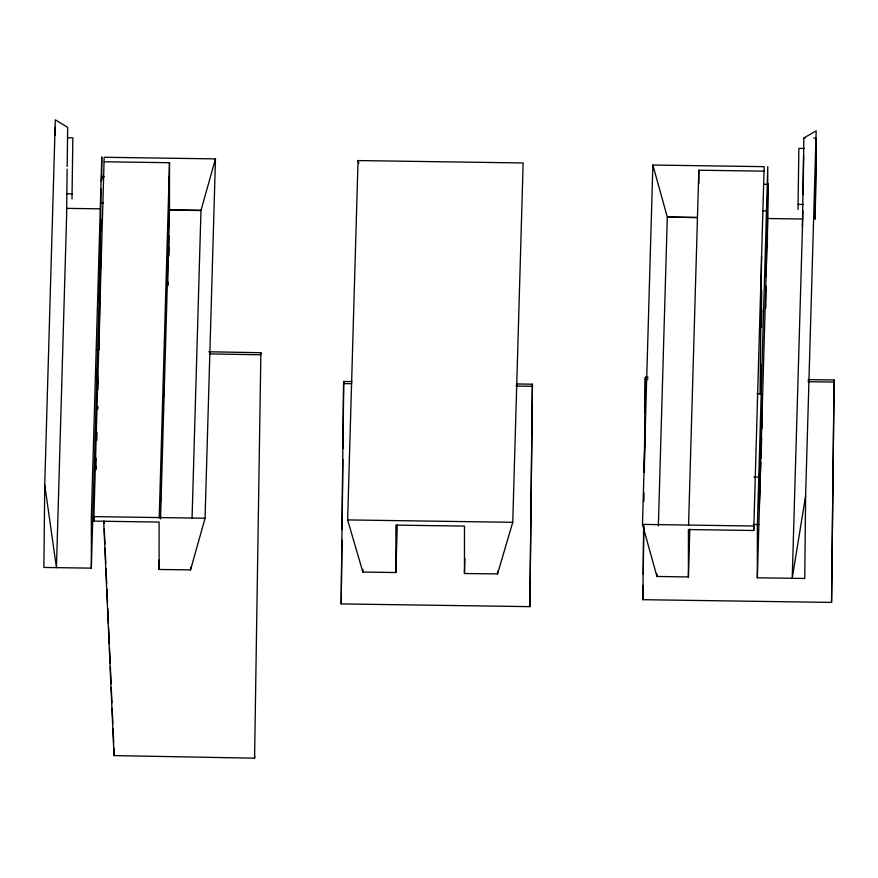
<?xml version="1.0" encoding="UTF-8"?>
<svg xmlns="http://www.w3.org/2000/svg" width="878" height="878" viewBox="0 0 878 878"><rect width="100%" height="100%" fill="white"/><g stroke="black" fill="none" stroke-linecap="round" stroke-linejoin="round"><path stroke-width="1.32" d="M67.167 166.502L67.672 127.354L55.303 119.825L44.734 484.919L43.9 567.451L91.334 568.143L91.367 516.231L101.76 156.953L101.749 180.177M93.781 521.115L93.781 516.615L205.068 518.229L215.472 158.885L104.186 157.272L93.781 521.115L159.105 522.07L159.072 569.482L190.57 569.866L205.068 518.229M160.531 518.92L169.465 210.127L169.498 162.715L104.186 161.772M395.868 572.533L395.901 525.121L464.484 526.109L464.451 573.521L497.53 573.927L512.752 522.311L523.145 162.957L358.037 160.564L347.633 519.919L362.844 572.05L395.868 572.533L397.251 524.704M688.407 576.967L688.44 529.555L753.752 530.499L764.156 166.655L652.87 165.042L642.476 524.396L656.909 576.44L688.407 576.967L689.79 529.149M698.822 183.721L698.833 170.211L764.156 171.155M753.752 530.499L753.763 526.01L642.476 524.396M757.341 577.79L757.374 525.878L767.767 166.601L767.635 222.321L757.341 577.79L804.764 578.47L805.609 495.938L816.167 130.844L803.864 138.011L803.14 194.718M99.916 303.283L100.125 286.393M67.134 169.202L66.607 216.405L56.444 567.638L44.734 484.919M163.912 396.252L163.945 387.011L163.758 392.466M759.426 477.862L759.13 507.791L759.448 477.16L762.367 393.816L761.994 428.365M168.62 255.586L168.587 246.488L168.291 255.322M99.148 349.543L101.025 189.099M101.321 230.508L101.409 222.321M167.588 286.217L169.377 176.654L169.125 226.096M168.796 256.211L169.015 235.677M517.372 383.982L532.419 384.202L529.873 606.643L341.169 603.91L343.572 383.565L343.715 381.469L351.913 381.59M341.992 540.222L341.169 603.91M342.102 529.269L342.87 459.479M342.98 448.526L343.715 381.469M529.873 606.643L532.419 384.202M808.122 379.603L834.1 379.976L831.554 602.418L642.861 599.685L643.662 525.779M643.925 501.151L644.013 492.942M644.243 472.408L645.253 379.34L645.396 377.244L648.129 377.288M643.135 585.275L642.861 599.685M643.256 574.322L643.783 526.427M644.375 471.684L644.891 423.778M645.012 412.836L645.396 377.244M760.063 394.167L761.555 256.2M761.489 327.373L761.676 311.01M765.825 308.079L766.066 286.184M766.165 276.603L767.8 183.458L767.372 246.916M831.554 602.418L834.1 379.976M55.237 135.278L55.336 127.167M71.996 198.944L72.852 137.857L67.485 137.78M798.014 209.458L798.87 148.371L804.237 148.448M805.609 495.938L792.219 578.295L802.931 210.918M816.299 148.623L815.168 219.193L816.211 138.186L813.73 138.142M99.488 301.823L99.071 294.086M103.714 521.631L114.019 755.596L254.576 758.175L260.876 352.726L208.788 351.771M100.542 255.432L100.542 269.37M161.124 489.584L161.322 469.873M802.382 227.051L803.579 155.483M760.787 364.633L760.666 382.896L760.776 381.348M95.691 470.114L95.921 466.009L95.998 468.918M759.47 476.974L759.657 473.769L759.36 503.698M91.334 568.143L100.542 250M101.091 230.804L101.409 219.829M159.225 517.965L169.498 162.715M159.072 569.482L159.346 559.912M190.57 569.866L190.647 567.133M192.073 517.943L200.963 210.511L215.472 158.885M362.844 572.05L362.921 569.317M464.451 573.521L464.89 558.496M497.53 573.927L497.606 571.194M656.909 576.44L656.985 573.707M658.368 525.889L667.302 217.096L652.87 165.042M688.55 525.461L698.833 170.211M168.038 285.087L168.159 282.025M761.676 289.938L761.435 312.579L761.599 309.133M761.226 326.989L761.402 323.543L761.467 327.187M95.746 469.061L96.119 458.173M96.734 440.482L97.019 432.327M97.82 409.192L97.919 406.47M162.002 442.907L162.2 437.453M162.858 418.367L163.242 407.458M759.316 504.883L760.809 462.432M760.952 458.338L761.665 437.902M160.904 498.078L160.718 500.987L160.641 498.078M101.255 181.241L101.639 175.666L101.76 178.585M114.019 755.596L113.92 748.034M260.876 352.726L260.744 354.8L210.018 353.878M254.576 758.175L254.708 756.101M99.071 289.641L99.532 280.148M803.864 138.011L805.06 137.989M169.465 210.127L200.963 210.511M763.553 184.325L767.624 184.38M101.464 176.588L104.175 176.632M66.783 193.797L72.139 193.873M798.168 204.387L803.524 204.464M762.828 210.885L766.889 210.939M100.74 203.147L103.45 203.191M66.629 208.36L100.377 208.843M169.465 209.842L201.029 210.292M697.428 217.481L667.291 217.053L697.428 217.601M767.734 218.512L802.821 219.017M645.253 379.34L647.986 379.384M807.969 381.7L833.957 382.073M343.572 383.565L351.771 383.686M515.858 386.057L532.266 386.298M756.924 393.739L761.006 393.805M754.004 477.083L759.448 477.16M753.335 524.451L758.79 524.528M347.633 519.919L512.752 522.311M96.371 349.696L99.115 349.751M358.037 160.564L358.795 163.176M97.337 371.603L97.886 383.927M103.911 520.808L104.032 523.551M104.273 529.017L104.932 544.075M105.119 548.19L105.777 563.248M106.018 568.714L106.688 583.771M106.929 589.248L107.533 602.945M107.774 608.41L108.433 623.468M108.609 627.583L109.333 644.002M109.52 648.118L110.178 663.164M110.365 667.28L111.089 683.699M111.265 687.814L111.934 702.872M112.175 708.337L112.834 723.395M113.075 728.872L113.679 742.568M97.008 369.265L97.897 389.448"/></g></svg>
